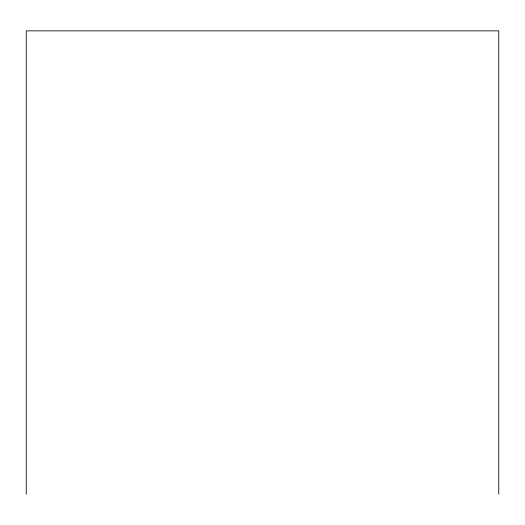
<?xml version="1.0" encoding="UTF-8"?>
<svg xmlns="http://www.w3.org/2000/svg" width="525" height="525" viewBox="0 0 525 525"><rect width="100%" height="100%" fill="white"/><g stroke="black" fill="none" stroke-linecap="round" stroke-linejoin="round"><path stroke-width="0.79" d="M498.75 494.143L498.75 30.857L26.25 30.857L26.25 494.143"/></g></svg>
